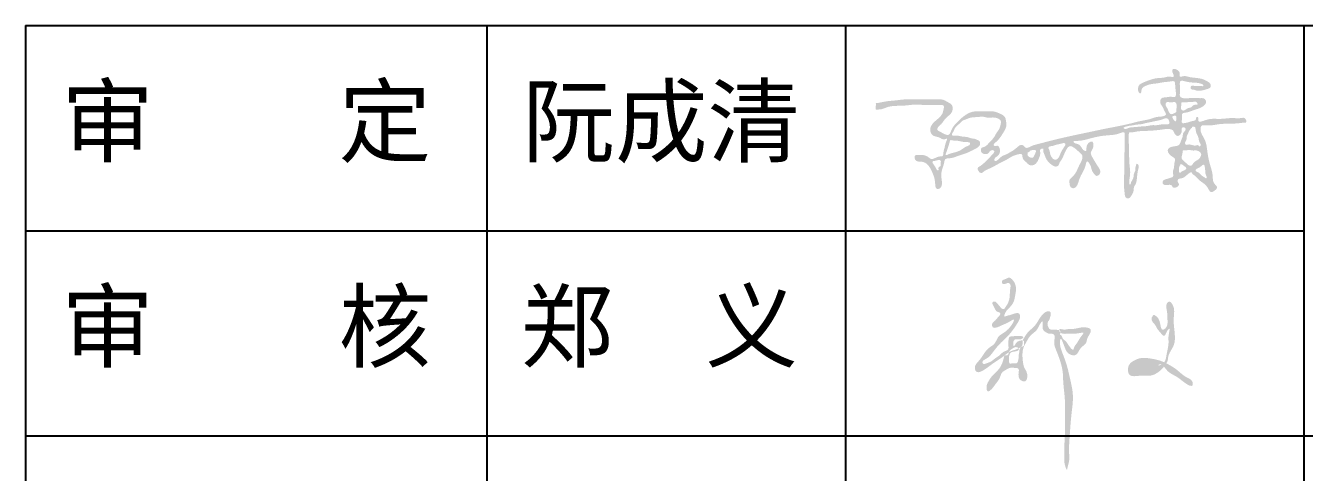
# Model space of a CAD drawing. Header units: millimetres. Extents: x 7577 to 20709, y -191 to 3630.
# Drawn here: x 8982.5 to 9050.9, y 512.1 to 536.1 of the extents above; entities that cross this region are included whole.
import ezdxf

# ---------------------------------------------------------------- set-up
doc = ezdxf.new("R2010")
doc.units = ezdxf.units.MM
doc.layers.add('独立基础', color=110, linetype='Continuous', lineweight=18)
doc.styles.get("Standard").update_dxf_attribs({"font": ''})
doc.styles.get('Standard').set_extended_font_data('SimSun')

# ---------------------------------------------------------------- blocks, each defined once
blk = doc.blocks.new('222')
h = blk.add_hatch(color=256)
edge = h.paths.add_edge_path()
edge.add_spline(control_points=[(563359.747, 2710283.663), (563359.754, 2710283.645), (563359.773, 2710283.611), (563359.796, 2710283.556), (563359.844, 2710283.557), (563359.852, 2710283.52), (563359.815, 2710283.491), (563359.792, 2710283.451), (563359.754, 2710283.425), (563359.732, 2710283.392), (563359.752, 2710283.345), (563359.817, 2710283.356), (563359.868, 2710283.385), (563359.936, 2710283.411), (563359.976, 2710283.435), (563360.06, 2710283.485), (563359.94, 2710283.283), (563359.822, 2710283.268), (563359.782, 2710283.132), (563359.676, 2710283.084), (563359.623, 2710282.986), (563359.56, 2710282.908), (563359.508, 2710282.852), (563359.536, 2710282.711), (563359.708, 2710282.856), (563359.804, 2710282.919), (563359.894, 2710282.976), (563359.963, 2710283.043), (563360.063, 2710283.067), (563360.108, 2710283.095), (563360.161, 2710283.111), (563360.153, 2710283.144), (563360.17, 2710283.187), (563360.098, 2710283.186), (563360.057, 2710283.166), (563360.021, 2710283.083), (563360.009, 2710283.178), (563360.048, 2710283.204), (563360.085, 2710283.2), (563360.12, 2710283.197), (563360.18, 2710283.241), (563360.063, 2710283.248), (563360.019, 2710283.239), (563359.958, 2710283.239), (563359.955, 2710283.17), (563359.954, 2710283.121), (563359.961, 2710283.054), (563359.884, 2710283.044), (563359.842, 2710282.985), (563359.779, 2710282.954), (563359.726, 2710282.902), (563359.674, 2710282.89), (563359.626, 2710282.87), (563359.601, 2710282.918), (563359.695, 2710282.952), (563359.758, 2710283.042), (563359.841, 2710283.145), (563359.942, 2710283.232), (563360.017, 2710283.323), (563360.074, 2710283.411), (563360.112, 2710283.478), (563360.102, 2710283.557), (563360.026, 2710283.535), (563359.975, 2710283.515), (563359.938, 2710283.511), (563359.889, 2710283.486), (563359.922, 2710283.574), (563359.968, 2710283.611), (563360.027, 2710283.68), (563360.043, 2710283.776), (563360.064, 2710283.867), (563360.035, 2710283.947), (563360.003, 2710283.986), (563359.962, 2710284.02), (563359.921, 2710283.984), (563359.866, 2710283.978), (563359.872, 2710283.911), (563359.923, 2710283.927), (563359.956, 2710283.945), (563359.991, 2710283.912), (563359.971, 2710283.843), (563359.977, 2710283.762), (563359.955, 2710283.676), (563359.922, 2710283.631), (563359.89, 2710283.576), (563359.84, 2710283.631), (563359.815, 2710283.665), (563359.787, 2710283.696), (563359.747, 2710283.696), (563359.744, 2710283.671), (563359.747, 2710283.663)], knot_values=[0, 0, 0, 0, 0.241435, 0.484746, 0.623163, 0.707656, 0.859364, 1.130632, 1.266284, 1.397696, 1.578053, 1.714788, 2.098146, 2.321644, 2.557336, 2.71018, 3.240053, 3.945486, 4.357315, 4.704169, 5.276311, 5.625097, 5.924092, 6.143042, 7.031049, 7.411518, 7.694128, 8.286541, 8.534452, 8.876718, 8.990982, 9.069314, 9.245559, 9.384156, 9.72695, 9.868204, 10.143063, 10.268526, 10.403122, 10.568693, 10.707615, 11.044501, 11.296022, 11.420896, 11.67919, 11.910298, 12.095827, 12.357939, 12.642186, 12.941528, 13.194372, 13.492174, 13.616504, 13.706365, 14.000866, 14.458648, 15.125703, 15.529146, 16.0541, 16.532849, 16.781793, 16.98736, 17.280773, 17.475823, 17.666565, 17.764092, 17.984698, 18.302444, 18.666186, 18.968908, 19.464105, 19.741891, 19.939271, 20.084719, 20.299491, 20.492681, 20.647522, 20.848594, 20.960857, 21.081256, 21.312365, 21.744868, 22.081391, 22.316632, 22.458736, 22.702498, 22.921557, 23.041956, 23.181602, 23.276705, 23.276705, 23.276705, 23.276705], degree=3, periodic=0)
edge = h.paths.add_edge_path()
edge.add_spline(control_points=[(563359.901, 2710282.984), (563359.895, 2710282.957), (563359.882, 2710282.901), (563359.836, 2710282.803), (563359.75, 2710282.739), (563359.693, 2710282.651), (563359.661, 2710282.591), (563359.676, 2710282.5), (563359.747, 2710282.554), (563359.783, 2710282.615), (563359.845, 2710282.683), (563359.861, 2710282.768), (563359.921, 2710282.8), (563359.977, 2710282.834), (563360.03, 2710282.825), (563360.099, 2710282.826), (563360.085, 2710282.748), (563360.084, 2710282.677), (563360.205, 2710282.616), (563360.211, 2710282.762), (563360.153, 2710282.833), (563360.145, 2710282.9), (563360.136, 2710282.991), (563360.139, 2710283.078), (563360.193, 2710283.169), (563360.238, 2710283.258), (563360.342, 2710283.318), (563360.359, 2710283.396), (563360.418, 2710283.458), (563360.384, 2710283.338), (563360.436, 2710283.297), (563360.482, 2710283.269), (563360.524, 2710283.278), (563360.575, 2710283.249), (563360.539, 2710283.158), (563360.604, 2710282.998), (563360.669, 2710282.829), (563360.67, 2710282.603), (563360.699, 2710282.432), (563360.69, 2710282.193), (563360.699, 2710281.989), (563360.684, 2710281.805), (563360.687, 2710281.695), (563360.684, 2710281.604), (563360.692, 2710281.554), (563360.721, 2710281.474), (563360.731, 2710281.55), (563360.757, 2710281.609), (563360.743, 2710281.75), (563360.758, 2710281.957), (563360.774, 2710282.205), (563360.813, 2710282.467), (563360.759, 2710282.691), (563360.716, 2710282.888), (563360.651, 2710283.042), (563360.623, 2710283.133), (563360.64, 2710283.244), (563360.694, 2710283.077), (563360.73, 2710283.005), (563360.857, 2710282.975), (563360.883, 2710283.094), (563360.979, 2710283.135), (563360.982, 2710283.219), (563361.021, 2710283.266), (563361.047, 2710283.338), (563360.968, 2710283.359), (563360.891, 2710283.357), (563360.814, 2710283.331), (563360.736, 2710283.339), (563360.688, 2710283.318), (563360.609, 2710283.346), (563360.624, 2710283.294), (563360.667, 2710283.264), (563360.744, 2710283.28), (563360.833, 2710283.27), (563360.887, 2710283.283), (563360.951, 2710283.291), (563360.883, 2710283.215), (563360.865, 2710283.16), (563360.815, 2710283.109), (563360.803, 2710283.039), (563360.734, 2710283.13), (563360.71, 2710283.178), (563360.656, 2710283.209), (563360.658, 2710283.25), (563360.624, 2710283.26), (563360.641, 2710283.289), (563360.632, 2710283.324), (563360.59, 2710283.323), (563360.551, 2710283.328), (563360.501, 2710283.323), (563360.469, 2710283.365), (563360.457, 2710283.415), (563360.492, 2710283.453), (563360.501, 2710283.494), (563360.517, 2710283.541), (563360.49, 2710283.57), (563360.446, 2710283.565), (563360.403, 2710283.529), (563360.352, 2710283.462), (563360.312, 2710283.381), (563360.246, 2710283.328), (563360.197, 2710283.281), (563360.169, 2710283.232), (563360.132, 2710283.179), (563360.15, 2710283.113), (563360.093, 2710283.079), (563360.1, 2710283.039), (563360.09, 2710283.009), (563360.09, 2710282.971), (563360.085, 2710282.931), (563360.069, 2710282.876), (563360.018, 2710282.893), (563359.962, 2710282.873), (563359.962, 2710282.936), (563359.959, 2710282.974), (563359.973, 2710283.006), (563359.995, 2710283.049), (563360.055, 2710283.029), (563360.103, 2710283.074), (563360.055, 2710283.113), (563360.006, 2710283.078), (563359.958, 2710283.044), (563359.955, 2710282.978), (563359.903, 2710282.995), (563359.901, 2710282.984)], knot_values=[0, 0, 0, 0, 0.323183, 0.688057, 1.265438, 1.578524, 1.909631, 2.137553, 2.338433, 2.686776, 3.097923, 3.378242, 3.650315, 3.875533, 4.12048, 4.315311, 4.533266, 4.864068, 5.162473, 5.685517, 5.874437, 6.293279, 6.443449, 6.976463, 7.280525, 7.702981, 8.145843, 8.602973, 8.660681, 9.028769, 9.25183, 9.489451, 9.611924, 9.755129, 10.086723, 10.535745, 11.820585, 12.197219, 13.224019, 13.880256, 15.056014, 15.658186, 16.068334, 16.396452, 16.67531, 16.862109, 16.973071, 17.319025, 17.776507, 18.557383, 19.840175, 20.730779, 21.699683, 22.548276, 23.165681, 23.643501, 23.780724, 24.220123, 24.713003, 25.008634, 25.461518, 25.835338, 26.136051, 26.345753, 26.606272, 26.822509, 27.139715, 27.569335, 27.7657, 28.039262, 28.265837, 28.390288, 28.508218, 28.886147, 29.248668, 29.554142, 29.644771, 29.833902, 30.281951, 30.566762, 30.662216, 30.983224, 31.306298, 31.498465, 31.627419, 31.724103, 31.801055, 31.96733, 32.034639, 32.265184, 32.472299, 32.558457, 32.878262, 32.953673, 33.161724, 33.386254, 33.470782, 33.590375, 33.8598, 34.125813, 34.589903, 34.917625, 35.128942, 35.398271, 35.598688, 35.869184, 36.09329, 36.243391, 36.304974, 36.469943, 36.681166, 36.828286, 37.038108, 37.217499, 37.369818, 37.62416, 37.7046, 37.791709, 38.165414, 38.282109, 38.4089, 38.706737, 38.896922, 39.12496, 39.26717, 39.26717, 39.26717, 39.26717], degree=3, periodic=0)
h = blk.add_hatch(color=256)
edge = h.paths.add_edge_path()
edge.add_spline(control_points=[(563361.872, 2710283.512), (563361.911, 2710283.494), (563361.941, 2710283.431), (563361.953, 2710283.305), (563362.042, 2710283.362), (563362.033, 2710283.464), (563362.034, 2710283.566), (563362.008, 2710283.652), (563362.059, 2710283.706), (563362.142, 2710283.619), (563362.102, 2710283.466), (563362.134, 2710283.289), (563362.135, 2710283.11), (563362.04, 2710283.01), (563362.042, 2710282.924), (563362.002, 2710282.852), (563361.94, 2710282.78), (563361.811, 2710282.709), (563361.689, 2710282.737), (563361.519, 2710282.694), (563361.507, 2710282.863), (563361.598, 2710282.926), (563361.694, 2710282.964), (563361.803, 2710282.951), (563361.895, 2710282.935), (563361.988, 2710282.904), (563362.07, 2710282.86), (563362.176, 2710282.793), (563362.256, 2710282.706), (563362.365, 2710282.673), (563362.37, 2710282.565), (563362.241, 2710282.638), (563362.174, 2710282.709), (563362.058, 2710282.756), (563362.004, 2710282.824), (563361.944, 2710282.896), (563361.891, 2710282.835), (563361.842, 2710282.796), (563361.778, 2710282.764), (563361.703, 2710282.772), (563361.637, 2710282.764), (563361.572, 2710282.813), (563361.61, 2710282.881), (563361.69, 2710282.864), (563361.778, 2710282.865), (563361.863, 2710282.862), (563361.943, 2710282.853), (563362.011, 2710282.905), (563362.02, 2710282.995), (563362.041, 2710283.079), (563362.053, 2710283.168), (563362.041, 2710283.239), (563362.08, 2710283.371), (563362.019, 2710283.299), (563361.998, 2710283.215), (563361.939, 2710283.295), (563361.898, 2710283.334), (563361.878, 2710283.389), (563361.84, 2710283.422), (563361.818, 2710283.47), (563361.839, 2710283.499), (563361.856, 2710283.529), (563361.867, 2710283.514), (563361.872, 2710283.512)], knot_values=[0, 0, 0, 0, 0.53186, 0.87731, 1.070876, 1.531475, 2.040129, 2.397091, 2.570395, 2.758382, 3.590361, 4.40019, 5.022738, 5.728825, 5.95739, 6.041425, 6.746934, 7.125305, 7.783743, 8.330377, 8.840766, 9.25301, 9.651439, 10.103146, 10.582561, 10.820404, 11.324898, 11.731594, 12.374595, 12.803262, 12.991137, 13.383763, 13.947722, 14.495838, 14.775252, 15.124929, 15.339263, 15.606432, 15.952108, 16.177767, 16.537029, 16.776266, 16.986355, 17.269054, 17.683186, 18.116106, 18.32296, 18.672638, 19.02364, 19.406844, 19.784471, 20.066283, 20.481316, 20.654596, 20.967366, 21.246804, 21.513923, 21.749379, 21.922659, 22.160326, 22.286379, 22.392707, 22.460489, 22.460489, 22.460489, 22.460489], degree=3, periodic=0)

msp = doc.modelspace()

# ---------------------------------------------------------------- hatches: boundary and pattern name
h = msp.add_hatch(color=7)
edge = h.paths.add_edge_path(flags=16)
edge.add_spline(control_points=[(9036.105, 529.226), (9036.093, 529.192), (9036.092, 529.114), (9036.17, 529.047), (9036.245, 528.998), (9036.329, 528.98), (9036.419, 529.001), (9036.444, 529.094), (9036.493, 529.17), (9036.525, 529.257), (9036.559, 529.328), (9036.531, 529.417), (9036.418, 529.417), (9036.326, 529.393), (9036.217, 529.37), (9036.187, 529.273), (9036.111, 529.292), (9036.107, 529.252), (9036.109, 529.235), (9036.105, 529.226)], knot_values=[0, 0, 0, 0, 1.094844, 2.010583, 2.936971, 3.772058, 4.559337, 5.371692, 6.406572, 7.298431, 8.125414, 8.707814, 9.723429, 10.914867, 11.774738, 12.831234, 13.232699, 13.516351, 13.791121, 13.791121, 13.791121, 13.791121], degree=3, periodic=0)
edge = h.paths.add_edge_path()
edge.add_spline(control_points=[(9027.983, 531.582), (9027.983, 531.648), (9027.979, 531.753), (9027.989, 531.854), (9027.977, 531.922), (9028.06, 531.919), (9028.245, 531.948), (9028.582, 532.028), (9029.037, 532.049), (9029.435, 532.12), (9029.799, 532.115), (9030.17, 532.114), (9030.561, 532.129), (9030.996, 532.111), (9031.309, 532.12), (9031.623, 532.107), (9031.822, 531.964), (9032.059, 531.855), (9032.125, 531.602), (9032.002, 531.303), (9031.679, 531.12), (9031.528, 530.791), (9031.312, 530.668), (9031.245, 530.468), (9031.527, 530.349), (9031.861, 530.089), (9032.002, 530.408), (9032.099, 530.639), (9032.355, 530.926), (9032.669, 531.214), (9032.982, 531.411), (9033.372, 531.499), (9033.783, 531.459), (9034.26, 531.504), (9034.612, 531.364), (9034.896, 531.228), (9034.959, 530.93), (9034.991, 530.643), (9034.793, 530.321), (9034.613, 530.017), (9034.412, 529.83), (9034.269, 529.711), (9034.33, 529.574), (9034.496, 529.678), (9034.69, 529.432), (9034.597, 529.094), (9034.355, 529.008), (9034.313, 528.9), (9034.356, 528.763), (9034.584, 528.919), (9034.705, 529.088), (9034.966, 529.163), (9035.162, 529.286), (9035.384, 529.406), (9035.554, 529.565), (9035.752, 529.715), (9035.913, 529.635), (9036.025, 529.449), (9036.3, 529.632), (9036.893, 529.786), (9037.896, 530.051), (9039.176, 530.315), (9040.405, 530.581), (9041.409, 530.76), (9042.16, 530.973), (9042.645, 531.039), (9043.019, 531.205), (9043.283, 531.172), (9043.568, 531.295), (9043.404, 531.497), (9043.36, 531.692), (9043.206, 531.849), (9043.182, 532.045), (9043.281, 532.222), (9043.535, 532.213), (9043.748, 532.285), (9044.004, 532.203), (9044.046, 532.369), (9044.031, 532.582), (9043.991, 532.801), (9044.001, 533.134), (9043.678, 533.053), (9043.395, 533.05), (9043.059, 532.963), (9042.708, 532.947), (9042.444, 532.857), (9042.242, 532.752), (9042.184, 532.61), (9042.206, 532.497), (9042.113, 532.407), (9042.016, 532.536), (9042.003, 532.673), (9042.043, 532.916), (9042.365, 533.047), (9042.695, 533.182), (9043.073, 533.271), (9043.418, 533.259), (9043.659, 533.375), (9043.971, 533.263), (9043.901, 533.467), (9043.856, 533.554), (9043.833, 533.648), (9043.866, 533.758), (9043.994, 533.745), (9044.128, 533.697), (9044.268, 533.562), (9044.23, 533.434), (9044.233, 533.291), (9044.496, 533.398), (9044.747, 533.296), (9045.1, 533.268), (9045.445, 533.224), (9045.687, 533.097), (9045.879, 532.989), (9045.924, 532.83), (9045.862, 532.719), (9045.713, 532.667), (9045.509, 532.604), (9045.272, 532.564), (9045.085, 532.595), (9044.973, 532.651), (9044.843, 532.629), (9044.824, 532.742), (9044.846, 532.878), (9045.065, 532.819), (9045.241, 532.828), (9045.377, 532.835), (9045.508, 532.803), (9045.502, 532.909), (9045.328, 532.979), (9045.09, 533.015), (9044.796, 533.017), (9044.579, 533.067), (9044.428, 533.109), (9044.277, 533.128), (9044.238, 532.971), (9044.261, 532.763), (9044.277, 532.526), (9044.224, 532.305), (9044.31, 532.212), (9044.52, 532.14), (9044.882, 532.221), (9045.249, 532.166), (9045.554, 532.193), (9045.732, 531.945), (9045.404, 531.642), (9044.996, 531.562), (9044.672, 531.401), (9044.387, 531.394), (9044.342, 531.233), (9044.396, 531.092), (9044.27, 530.754), (9044.718, 530.894), (9044.917, 530.96), (9045.132, 530.985), (9045.089, 531.142), (9045.272, 531.215), (9045.153, 530.804), (9045.852, 531.14), (9046.331, 531.021), (9047.016, 531.149), (9047.428, 531.081), (9047.681, 531.147), (9047.761, 531.064), (9047.803, 530.995), (9047.802, 530.923), (9047.783, 530.859), (9047.706, 530.867), (9047.588, 530.865), (9047.365, 530.828), (9046.943, 530.813), (9046.341, 530.818), (9045.848, 530.681), (9045.396, 530.756), (9045.297, 530.363), (9045.647, 529.981), (9045.714, 529.306), (9045.824, 528.681), (9046.039, 528.113), (9045.986, 527.651), (9046.323, 527.414), (9046.113, 527.227), (9045.868, 527.078), (9045.697, 527.579), (9045.292, 527.717), (9045.09, 528.036), (9044.914, 528.105), (9044.891, 528.289), (9044.571, 528.02), (9044.418, 527.885), (9044.12, 527.87), (9044.125, 527.683), (9044.201, 527.612), (9044.197, 527.463), (9044.051, 527.391), (9043.867, 527.37), (9043.811, 527.571), (9043.601, 527.528), (9043.454, 527.521), (9043.305, 527.593), (9043.334, 527.81), (9043.558, 527.853), (9043.719, 527.91), (9043.954, 527.976), (9043.828, 528.247), (9043.963, 528.455), (9043.921, 528.683), (9044.047, 528.926), (9043.824, 529.062), (9043.656, 529.173), (9043.564, 529.431), (9043.769, 529.589), (9043.979, 529.599), (9044.253, 529.658), (9044.292, 529.9), (9044.414, 530.097), (9044.4, 530.309), (9044.527, 530.417), (9044.575, 530.535), (9044.492, 530.627), (9044.332, 530.621), (9044.356, 530.436), (9044.33, 530.271), (9044.126, 530.095), (9043.941, 530.282), (9043.902, 530.477), (9043.617, 530.558), (9043.119, 530.46), (9042.521, 530.428), (9041.96, 530.414), (9041.724, 530.337), (9041.522, 530.371), (9041.52, 530.239), (9041.504, 530.064), (9041.52, 529.711), (9041.542, 529.252), (9041.528, 528.694), (9041.637, 528.103), (9041.524, 527.811), (9041.561, 527.52), (9041.624, 527.592), (9041.629, 527.685), (9041.716, 527.798), (9041.781, 527.962), (9041.773, 528.152), (9041.891, 528.3), (9041.858, 528.463), (9041.9, 528.559), (9041.922, 528.688), (9041.999, 528.645), (9042.085, 528.547), (9041.973, 528.252), (9041.961, 527.929), (9041.918, 527.608), (9041.765, 527.413), (9041.792, 527.177), (9041.665, 526.981), (9041.548, 526.798), (9041.381, 526.814), (9041.3, 526.953), (9041.289, 527.18), (9041.247, 527.472), (9041.274, 527.93), (9041.266, 528.481), (9041.284, 529.31), (9041.312, 529.858), (9041.296, 530.409), (9040.871, 530.221), (9040.516, 530.204), (9039.913, 530.149), (9039.442, 530.019), (9038.987, 529.903), (9038.784, 529.894), (9038.512, 529.882), (9038.637, 529.737), (9038.824, 529.751), (9038.991, 529.555), (9039.069, 529.383), (9039.269, 529.331), (9039.238, 529.555), (9039.294, 529.707), (9039.406, 529.831), (9039.587, 529.894), (9039.653, 529.643), (9039.586, 529.452), (9039.454, 529.245), (9039.554, 529.038), (9039.69, 528.805), (9039.852, 528.54), (9040.031, 528.288), (9039.953, 528.071), (9039.786, 527.988), (9039.651, 528.128), (9039.539, 528.291), (9039.502, 528.489), (9039.436, 528.655), (9039.262, 528.904), (9039.201, 528.509), (9039.061, 528.23), (9038.847, 527.848), (9038.782, 527.49), (9038.557, 527.317), (9038.355, 527.436), (9038.352, 527.622), (9038.318, 527.805), (9038.501, 527.967), (9038.699, 528.18), (9038.821, 528.513), (9038.964, 528.768), (9039.048, 528.964), (9039.038, 529.132), (9038.824, 529.319), (9038.65, 529.518), (9038.405, 529.627), (9038.283, 529.583), (9038.081, 529.315), (9038.013, 528.986), (9037.793, 528.721), (9037.787, 528.55), (9037.61, 528.507), (9037.494, 528.547), (9037.335, 528.652), (9037.156, 528.808), (9037.044, 529.042), (9036.992, 529.204), (9036.932, 529.325), (9036.94, 529.4), (9036.948, 529.49), (9036.869, 529.472), (9036.745, 529.469), (9036.804, 529.211), (9036.717, 528.972), (9036.61, 528.708), (9036.396, 528.578), (9036.18, 528.571), (9036.054, 528.746), (9035.893, 528.849), (9035.819, 529.003), (9035.835, 529.227), (9035.511, 529.159), (9035.275, 529.074), (9034.954, 528.862), (9034.563, 528.687), (9034.143, 528.43), (9033.812, 528.317), (9033.647, 528.158), (9033.537, 528.194), (9033.466, 528.287), (9033.385, 528.454), (9033.564, 528.536), (9033.724, 528.662), (9033.909, 528.836), (9034.093, 529.009), (9034.196, 529.163), (9034.292, 529.234), (9034.343, 529.343), (9034.225, 529.432), (9034.076, 529.355), (9034, 529.187), (9033.81, 529.172), (9033.651, 529.237), (9033.589, 529.372), (9033.613, 529.546), (9033.843, 529.564), (9034.048, 529.808), (9034.301, 530.036), (9034.437, 530.335), (9034.593, 530.517), (9034.654, 530.743), (9034.711, 530.97), (9034.529, 531.093), (9034.285, 531.185), (9034.003, 531.102), (9033.704, 531.212), (9033.466, 531.164), (9033.207, 531.163), (9032.977, 531.126), (9032.791, 531.036), (9032.618, 530.98), (9032.513, 530.862), (9032.356, 530.729), (9032.193, 530.579), (9032.151, 530.396), (9032.068, 530.314), (9032.04, 530.151), (9032.245, 530.184), (9032.42, 530.168), (9032.645, 530.106), (9032.891, 530.116), (9033.086, 530.015), (9033.268, 530.019), (9033.395, 529.944), (9033.536, 529.91), (9033.566, 529.787), (9033.559, 529.674), (9033.457, 529.546), (9033.184, 529.402), (9032.82, 529.213), (9032.412, 529.114), (9032.11, 528.974), (9031.894, 528.962), (9031.663, 528.939), (9031.641, 528.681), (9031.552, 528.444), (9031.459, 528.128), (9031.51, 527.816), (9031.533, 527.537), (9031.444, 527.339), (9031.165, 527.289), (9031.163, 527.647), (9031.11, 527.972), (9030.963, 528.315), (9030.774, 528.64), (9030.481, 528.819), (9030.191, 528.761), (9030.052, 528.924), (9030.041, 529.146), (9030.237, 529.145), (9030.449, 529.149), (9030.712, 529.116), (9031.003, 528.814), (9031.268, 529.099), (9031.591, 529.043), (9031.587, 529.302), (9031.66, 529.5), (9031.701, 529.745), (9031.757, 529.88), (9031.832, 530.051), (9031.591, 529.927), (9031.44, 530.061), (9031.22, 530.123), (9030.99, 530.177), (9030.904, 530.365), (9030.885, 530.541), (9030.964, 530.786), (9031.236, 531.019), (9031.541, 531.273), (9031.6, 531.549), (9031.661, 531.819), (9031.386, 531.817), (9031.065, 531.819), (9030.566, 531.805), (9030.061, 531.852), (9029.584, 531.778), (9029.134, 531.772), (9028.693, 531.755), (9028.328, 531.581), (9028.161, 531.573), (9027.983, 531.566), (9027.983, 531.582)], knot_values=[0, 0, 0, 0, 1.976312, 3.018367, 3.269898, 3.749702, 4.834006, 9.62362, 13.452743, 18.627688, 21.612948, 24.346242, 29.741381, 33.302581, 37.366558, 39.173731, 42.502539, 44.546889, 46.627753, 49.567369, 53.604173, 57.284866, 59.75768, 61.074803, 62.326696, 67.979375, 69.132216, 71.889253, 75.683349, 80.376133, 84.739519, 86.490853, 92.234156, 97.068019, 100.429757, 103.693796, 105.598345, 109.17742, 112.023186, 116.60901, 119.542734, 120.725083, 121.411546, 123.11809, 124.588039, 129.410696, 130.720715, 131.927345, 132.512105, 134.442431, 137.229942, 139.767682, 141.969606, 144.264473, 147.202208, 149.156303, 150.995179, 151.77243, 155.250043, 157.768724, 171.532936, 185.086132, 197.290427, 209.084545, 215.623844, 220.562481, 223.780967, 227.404624, 228.938971, 231.18602, 232.99334, 235.279714, 237.39077, 238.413247, 240.945245, 243.852354, 245.95977, 246.754168, 248.413036, 252.429649, 254.024041, 256.622344, 259.532533, 263.465936, 266.597203, 270.043433, 271.790493, 273.165009, 274.278271, 275.155617, 275.96863, 278.137574, 279.489418, 282.933465, 287.218074, 290.631735, 294.43893, 297.066035, 299.279555, 300.631477, 301.741743, 302.480205, 303.51679, 304.510579, 305.744526, 308.045667, 309.10708, 309.738011, 311.721468, 314.587144, 318.560317, 321.978382, 324.929444, 326.726307, 328.375842, 329.212915, 330.25815, 332.912487, 335.737852, 337.322197, 338.464063, 339.540303, 340.517248, 341.291475, 343.24226, 345.424661, 346.906066, 347.790693, 348.283761, 349.37956, 352.817893, 355.786154, 358.093634, 359.322049, 360.782347, 361.645093, 363.565636, 367.250663, 368.807935, 369.801923, 370.698936, 375.382624, 380.290659, 382.057817, 384.048911, 387.541174, 392.467198, 396.884683, 398.870852, 399.463262, 401.525914, 403.50169, 407.635898, 409.387035, 411.233271, 412.280452, 413.20357, 415.190434, 419.044115, 426.82695, 433.696307, 438.234604, 439.880328, 440.5342, 441.546128, 442.183141, 442.753004, 443.168649, 444.25252, 446.435187, 449.787888, 457.012911, 463.817808, 466.622312, 467.653782, 474.772731, 480.221843, 487.75307, 493.758919, 498.268061, 500.770469, 503.126663, 504.93944, 508.215227, 514.602973, 517.725651, 519.162893, 519.653701, 522.57407, 525.985365, 528.091346, 529.420767, 530.44176, 531.074818, 533.51958, 534.412854, 536.192404, 538.038156, 539.769774, 540.822907, 542.444399, 544.691107, 546.792547, 548.016807, 551.031041, 552.848139, 555.141276, 557.888754, 559.117839, 562.162851, 564.274516, 565.814007, 568.969099, 570.805367, 573.405532, 575.322644, 577.850069, 578.932876, 580.303886, 580.965396, 582.395387, 583.584192, 585.599442, 587.646145, 589.914983, 591.789159, 593.27422, 597.94608, 607.063846, 611.402782, 614.073872, 615.321987, 615.878503, 617.519975, 620.919802, 626.227157, 631.278458, 637.955565, 642.446505, 643.232821, 643.760483, 644.456326, 646.177092, 647.742257, 649.719808, 651.636288, 652.979528, 654.238301, 655.194152, 655.659487, 656.394987, 659.092563, 663.591374, 666.73103, 668.397875, 670.738048, 673.250698, 675.453964, 676.439317, 677.660828, 679.829027, 683.261807, 686.437325, 693.520123, 699.871158, 710.80178, 711.665262, 714.371367, 719.852061, 724.798696, 731.582425, 735.049173, 737.977924, 739.413207, 740.181114, 742.294893, 744.847896, 747.080249, 748.01495, 749.656081, 751.744516, 753.156469, 754.723524, 756.064382, 759.453584, 761.036376, 762.882106, 765.701193, 769.323154, 772.347842, 774.172791, 775.585183, 777.013936, 779.293074, 781.697647, 782.695741, 785.087573, 787.226283, 790.776274, 796.031545, 799.610519, 801.573474, 803.326881, 805.300637, 806.912735, 808.495868, 812.035945, 815.779267, 818.869602, 820.811829, 822.125877, 823.541907, 828.940789, 830.302191, 831.031036, 832.606796, 840.023967, 840.684534, 842.883131, 844.244533, 845.363175, 846.535711, 849.926761, 852.286909, 854.171399, 855.113645, 856.128269, 856.673621, 857.147526, 858.050728, 860.090115, 862.716938, 866.384136, 867.936357, 870.065038, 872.061231, 873.982345, 875.67185, 877.131449, 879.445427, 882.719542, 885.677448, 890.574174, 895.673374, 900.269723, 901.080783, 902.0814, 903.195863, 904.760709, 906.51745, 907.912156, 911.149921, 913.959999, 915.505406, 916.565642, 917.656816, 918.348052, 920.340725, 921.570186, 923.703426, 925.112377, 926.520541, 927.902372, 929.517787, 932.398315, 937.179688, 939.59686, 942.195605, 944.091548, 946.864224, 947.8244, 950.291283, 954.566441, 955.923755, 959.676397, 961.5313, 963.693704, 966.5664, 967.727809, 969.03891, 971.169049, 973.960761, 975.413252, 976.517354, 977.539594, 979.222904, 980.846563, 983.344484, 985.952933, 988.091281, 989.728729, 991.182119, 992.528204, 993.655163, 994.585274, 995.88215, 998.258073, 1003.821633, 1008.058251, 1010.833525, 1013.583601, 1014.67668, 1017.228742, 1019.702485, 1022.748285, 1026.782974, 1029.033757, 1031.10648, 1032.665939, 1035.775685, 1038.774974, 1043.505154, 1046.495812, 1049.996333, 1053.115253, 1054.040804, 1056.294707, 1057.620278, 1059.043068, 1062.953747, 1065.090649, 1070.123473, 1071.433068, 1073.272203, 1075.944948, 1078.502315, 1080.15249, 1081.014965, 1082.574426, 1084.823859, 1086.961129, 1089.405106, 1091.419354, 1092.609896, 1094.709199, 1098.735043, 1103.263313, 1105.737056, 1107.750914, 1109.564562, 1112.173013, 1118.219875, 1124.030812, 1127.369626, 1132.591904, 1137.489058, 1140.639116, 1143.742249, 1144.231568, 1144.231568, 1144.231568, 1144.231568], degree=3, periodic=0)
edge = h.paths.add_edge_path(flags=16)
edge.add_spline(control_points=[(9037.225, 529.487), (9037.259, 529.427), (9037.296, 529.305), (9037.317, 529.134), (9037.407, 528.997), (9037.51, 528.873), (9037.664, 528.895), (9037.772, 528.989), (9037.839, 529.157), (9037.894, 529.316), (9037.981, 529.441), (9038.041, 529.542), (9038.094, 529.627), (9038.144, 529.706), (9038.062, 529.807), (9037.875, 529.726), (9037.664, 529.706), (9037.465, 529.618), (9037.313, 529.61), (9037.213, 529.557), (9037.217, 529.501), (9037.225, 529.487)], knot_values=[0, 0, 0, 0, 2.065977, 3.778019, 5.026363, 7.020016, 7.991516, 9.334166, 11.098954, 13.338472, 14.354147, 15.643986, 16.805999, 17.506465, 18.120776, 20.055848, 22.53053, 24.848178, 26.280873, 27.23305, 27.71727, 27.71727, 27.71727, 27.71727], degree=3, periodic=0)
edge = h.paths.add_edge_path(flags=17)
edge.add_spline(control_points=[(9043.568, 531.092), (9043.594, 531.091), (9043.653, 531.044), (9043.666, 530.953), (9043.707, 530.873), (9043.648, 530.741), (9043.341, 530.829), (9043.071, 530.711), (9042.76, 530.75), (9042.51, 530.678), (9042.187, 530.672), (9041.844, 530.625), (9041.527, 530.619), (9041.324, 530.496), (9041.194, 530.602), (9041.507, 530.715), (9041.672, 530.707), (9041.954, 530.775), (9042.19, 530.773), (9042.429, 530.854), (9042.656, 530.891), (9042.906, 530.949), (9043.147, 530.989), (9043.344, 531.054), (9043.447, 531.102), (9043.52, 531.102), (9043.554, 531.093), (9043.568, 531.092)], knot_values=[0, 0, 0, 0, 0.777686, 1.929051, 2.760418, 3.308433, 5.798843, 10.064954, 12.451385, 14.874019, 17.777373, 22.090389, 25.106741, 27.549329, 27.908396, 29.455131, 33.457187, 35.066045, 37.764147, 40.527792, 42.5051, 44.669727, 48.209364, 49.784594, 50.888217, 51.544484, 51.936834, 51.936834, 51.936834, 51.936834], degree=3, periodic=0)
edge = h.paths.add_edge_path(flags=16)
edge.add_spline(control_points=[(9043.853, 531.149), (9043.865, 531.11), (9043.897, 531.04), (9043.953, 530.974), (9044.041, 530.922), (9044.061, 531.04), (9044.05, 531.114), (9044.063, 531.208), (9044.012, 531.246), (9043.945, 531.239), (9043.894, 531.219), (9043.83, 531.19), (9043.849, 531.161), (9043.853, 531.149)], knot_values=[0, 0, 0, 0, 1.245613, 2.175218, 2.84887, 3.463701, 4.88207, 5.540711, 6.008538, 6.560514, 7.449846, 7.84399, 8.22639, 8.22639, 8.22639, 8.22639], degree=3, periodic=0)
edge = h.paths.add_edge_path(flags=16)
edge.add_spline(control_points=[(9043.534, 531.94), (9043.508, 531.929), (9043.466, 531.841), (9043.52, 531.715), (9043.607, 531.604), (9043.631, 531.487), (9043.689, 531.405), (9043.739, 531.309), (9043.844, 531.329), (9043.931, 531.355), (9043.985, 531.406), (9044.056, 531.42), (9044.053, 531.481), (9044.061, 531.632), (9044.116, 531.826), (9043.993, 531.985), (9043.873, 531.963), (9043.758, 531.953), (9043.649, 531.97), (9043.58, 531.968), (9043.54, 531.973), (9043.521, 531.952), (9043.537, 531.942), (9043.534, 531.94)], knot_values=[0, 0, 0, 0, 0.861244, 2.431031, 3.852702, 5.085635, 5.85594, 6.934384, 7.860311, 8.665001, 9.656767, 10.144616, 10.436036, 11.285115, 14.912628, 15.689596, 16.719567, 18.186906, 19.266269, 19.953127, 20.276731, 20.450871, 20.557842, 20.557842, 20.557842, 20.557842], degree=3, periodic=0)
edge = h.paths.add_edge_path(flags=16)
edge.add_spline(control_points=[(9044.329, 531.897), (9044.328, 531.842), (9044.317, 531.756), (9044.313, 531.644), (9044.321, 531.55), (9044.394, 531.521), (9044.474, 531.511), (9044.555, 531.572), (9044.645, 531.627), (9044.751, 531.668), (9044.872, 531.678), (9044.926, 531.779), (9045.011, 531.821), (9045.095, 531.838), (9045.153, 531.835), (9045.219, 531.848), (9045.169, 531.909), (9045.144, 532.019), (9044.94, 531.966), (9044.762, 531.987), (9044.599, 531.951), (9044.47, 531.958), (9044.4, 531.948), (9044.328, 531.961), (9044.332, 531.921), (9044.329, 531.907), (9044.329, 531.897)], knot_values=[0, 0, 0, 0, 1.627271, 2.564917, 3.463325, 4.107991, 4.704694, 5.809748, 6.927935, 7.926836, 9.222179, 10.242214, 11.082175, 11.993147, 12.703979, 13.04412, 13.515506, 14.375081, 16.367968, 18.130075, 20.108708, 21.275945, 21.825603, 22.498973, 22.613285, 22.934178, 22.934178, 22.934178, 22.934178], degree=3, periodic=0)
edge = h.paths.add_edge_path(flags=16)
edge.add_spline(control_points=[(9044.89, 530.592), (9044.839, 530.548), (9044.754, 530.455), (9044.684, 530.275), (9044.598, 530.12), (9044.62, 529.951), (9044.533, 529.853), (9044.52, 529.75), (9044.57, 529.667), (9044.699, 529.711), (9044.871, 529.696), (9045.057, 529.607), (9045.236, 529.7), (9045.293, 529.567), (9045.408, 529.69), (9045.253, 529.835), (9045.272, 530.044), (9045.171, 530.218), (9045.107, 530.377), (9045.092, 530.509), (9045.076, 530.619), (9045.005, 530.667), (9044.897, 530.668), (9044.903, 530.603), (9044.89, 530.592)], knot_values=[0, 0, 0, 0, 2.001049, 3.674502, 5.771722, 7.156147, 8.41876, 9.470853, 10.127335, 10.852845, 13.021442, 15.353893, 16.866073, 17.608889, 18.399536, 20.205357, 22.625681, 24.41842, 26.100767, 27.697592, 28.445905, 29.247463, 30.191838, 30.721959, 30.721959, 30.721959, 30.721959], degree=3, periodic=0)
edge = h.paths.add_edge_path(flags=16)
edge.add_spline(control_points=[(9044.396, 529.278), (9044.392, 529.224), (9044.365, 529.121), (9044.321, 528.958), (9044.442, 528.834), (9044.569, 528.725), (9044.685, 528.594), (9044.874, 528.533), (9044.956, 528.694), (9045.087, 528.819), (9045.27, 528.9), (9045.363, 529.047), (9045.415, 529.197), (9045.3, 529.324), (9045.141, 529.398), (9044.937, 529.361), (9044.742, 529.429), (9044.57, 529.374), (9044.462, 529.403), (9044.381, 529.358), (9044.399, 529.306), (9044.396, 529.278)], knot_values=[0, 0, 0, 0, 1.621992, 3.308842, 4.508909, 6.438784, 8.406396, 9.887104, 11.272649, 13.072815, 15.431049, 16.969104, 18.225996, 19.790057, 21.47997, 23.344688, 25.770547, 27.41792, 28.509462, 29.001281, 29.820485, 29.820485, 29.820485, 29.820485], degree=3, periodic=0)
edge = h.paths.add_edge_path(flags=16)
edge.add_spline(control_points=[(9044.274, 528.589), (9044.239, 528.568), (9044.195, 528.467), (9044.212, 528.347), (9044.192, 528.25), (9044.226, 528.192), (9044.295, 528.193), (9044.354, 528.271), (9044.455, 528.301), (9044.541, 528.348), (9044.604, 528.399), (9044.573, 528.48), (9044.513, 528.526), (9044.448, 528.566), (9044.404, 528.614), (9044.349, 528.631), (9044.297, 528.663), (9044.26, 528.625), (9044.284, 528.596), (9044.274, 528.589)], knot_values=[0, 0, 0, 0, 1.23237, 2.862046, 3.675794, 4.080594, 4.699096, 5.35691, 6.876583, 7.681133, 8.417953, 8.942195, 9.954773, 10.679344, 11.236603, 11.826958, 12.460554, 12.741244, 13.107108, 13.107108, 13.107108, 13.107108], degree=3, periodic=0)
edge = h.paths.add_edge_path(flags=16)
edge.add_spline(control_points=[(9045.18, 528.418), (9045.147, 528.402), (9045.092, 528.375), (9045.085, 528.27), (9045.203, 528.227), (9045.307, 528.165), (9045.39, 528.066), (9045.475, 527.988), (9045.569, 527.951), (9045.634, 527.871), (9045.721, 527.935), (9045.648, 528.039), (9045.613, 528.143), (9045.623, 528.275), (9045.584, 528.399), (9045.59, 528.517), (9045.552, 528.624), (9045.462, 528.611), (9045.419, 528.554), (9045.355, 528.515), (9045.298, 528.469), (9045.248, 528.445), (9045.208, 528.431), (9045.19, 528.422), (9045.18, 528.418)], knot_values=[0, 0, 0, 0, 1.078617, 1.584482, 2.769352, 4.19498, 5.366298, 6.581313, 7.563654, 8.507528, 8.990575, 10.154726, 11.423765, 12.462376, 13.998568, 15.210379, 16.153849, 16.746294, 17.483217, 18.246977, 18.971547, 19.662222, 19.902153, 20.241453, 20.241453, 20.241453, 20.241453], degree=3, periodic=0)
edge = h.paths.add_edge_path(flags=16)
edge.add_spline(control_points=[(9031.029, 528.696), (9031.054, 528.67), (9031.095, 528.613), (9031.137, 528.527), (9031.21, 528.444), (9031.224, 528.343), (9031.376, 528.29), (9031.283, 528.511), (9031.464, 528.518), (9031.449, 528.646), (9031.456, 528.73), (9031.472, 528.826), (9031.387, 528.883), (9031.271, 528.866), (9031.164, 528.813), (9031.046, 528.838), (9030.999, 528.748), (9031.021, 528.705), (9031.029, 528.696)], knot_values=[0, 0, 0, 0, 1.076924, 2.082744, 2.865184, 4.332782, 4.901003, 6.550431, 7.733202, 8.571799, 9.759042, 10.52869, 11.144503, 12.459715, 13.851956, 14.688205, 15.691416, 16.049705, 16.049705, 16.049705, 16.049705], degree=3, periodic=0)
edge = h.paths.add_edge_path(flags=16)
edge.add_spline(control_points=[(9031.947, 529.888), (9031.926, 529.802), (9031.874, 529.629), (9031.803, 529.407), (9031.748, 529.263), (9031.682, 529.084), (9031.959, 529.228), (9032.192, 529.261), (9032.557, 529.389), (9032.781, 529.599), (9032.987, 529.639), (9033.077, 529.841), (9032.658, 529.808), (9032.395, 529.921), (9032.144, 529.897), (9031.962, 529.949), (9031.95, 529.899), (9031.947, 529.888)], knot_values=[0, 0, 0, 0, 2.639694, 5.480822, 6.640847, 7.833901, 9.379189, 12.619169, 16.706763, 20.039631, 21.716381, 22.636913, 25.384768, 29.554076, 32.467188, 33.476001, 33.820235, 33.820235, 33.820235, 33.820235], degree=3, periodic=0)

# ---------------------------------------------------------------- linework, layer by layer
at = {"color": 7}
for p, q in [((8982.494, 536.065), (8982.494, 481.166)), ((9007.168, 536.065), (9007.168, 481.166)), ((9026.362, 536.065), (9026.362, 481.166)), ((9050.884, 536.065), (9050.884, 481.166))]:
    msp.add_line(p, q, dxfattribs=at)
msp.add_lwpolyline([(8982.494, 536.065), (9167.78, 536.065)], dxfattribs=at)
at = {"color": 7, "lineweight": -3}
for points in [[(8982.494, 525.085), (9050.884, 525.085)], [(8982.494, 514.105), (9167.78, 514.105)]]:
    msp.add_lwpolyline(points, dxfattribs=at)

# ---------------------------------------------------------------- block references
at = {"layer": '独立基础', "xscale": 4.090909090130336, "yscale": 4.090909090130336, "zscale": 4.090909090130336, "rotation": 0.00745866641011662}
msp.add_blockref('222', (-2294175.91, -11087302.828), dxfattribs=at)

# ---------------------------------------------------------------- texts
at = {"color": 7, "char_height": 3.6316, "width": 75.96088, "attachment_point": 1}
for s, insert in [('\\fSimSun|b0|i0|c134|p49;审    定', (8984.405, 532.757)), ('{\\fSimSun|b0|i0|c134|p49;阮成清}', (9009.079, 532.757)), ('\\fSimSun|b0|i0|c134|p49;审    核', (8984.405, 521.777)), ('{\\fSimSun|b0|i0|c134|p49;郑  义}', (9008.972, 521.783))]:
    msp.add_mtext(s, dxfattribs=dict(at, insert=insert))

doc.saveas('drawing.dxf')
